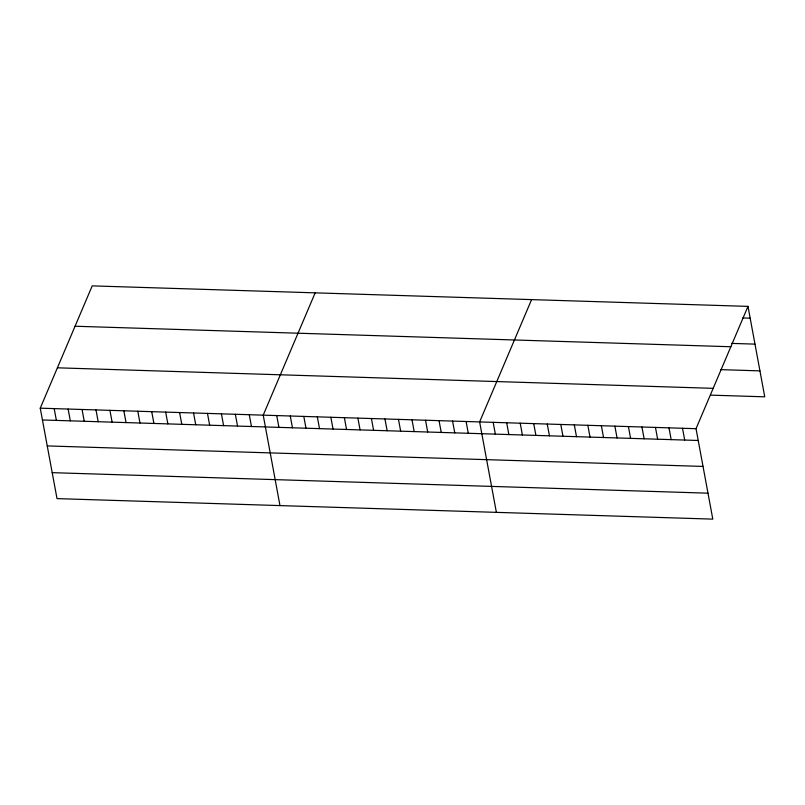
<?xml version="1.0" encoding="UTF-8"?>
<svg xmlns="http://www.w3.org/2000/svg" width="805" height="805" viewBox="0 0 805 805"><rect width="100%" height="100%" fill="white"/><g stroke="black" fill="none" stroke-linecap="round" stroke-linejoin="round"><path stroke-width="1.21" d="M747.986 306.383L696.033 428.693L712.797 519.124L57.014 498.617L40.25 408.175L92.203 285.876L747.986 306.383L764.75 396.825L710.644 395.134M315.168 292.849L263.215 415.149L279.979 505.59M531.582 299.621L479.629 421.921L496.383 512.362M742.794 317.945L750.169 318.176M731.624 343.393L754.979 344.127M75.056 326.236L730.839 346.744M720.596 369.636L759.94 370.874M57.397 367.815L713.18 388.332M40.25 408.175L696.033 428.693M42.434 419.969L698.217 440.476M47.243 445.92L703.027 466.427M52.204 472.656L707.987 493.173M682.509 428.27L684.693 440.053M668.985 427.847L671.169 439.631M655.461 427.415L657.645 439.208M641.937 426.992L644.121 438.785M628.403 426.57L630.597 438.363M614.879 426.147L617.063 437.94M601.355 425.724L603.539 437.518M587.831 425.302L590.015 437.095M574.307 424.879L576.491 436.672M560.783 424.456L562.967 436.25M547.249 424.034L549.443 435.827M533.725 423.611L535.909 435.404M520.201 423.189L522.385 434.982M506.677 422.766L508.861 434.559M493.153 422.343L495.337 434.126M466.105 421.498L468.289 433.281M452.571 421.075L454.755 432.859M439.047 420.653L441.231 432.436M425.523 420.23L427.707 432.013M411.999 419.808L414.183 431.591M398.475 419.385L400.659 431.168M384.951 418.962L387.135 430.745M371.417 418.54L373.611 430.323M357.893 418.117L360.077 429.9M344.369 417.684L346.553 429.478M330.845 417.262L333.029 429.055M317.321 416.839L319.505 428.632M303.797 416.416L305.981 428.21M290.273 415.994L292.457 427.787M276.739 415.571L278.922 427.364M249.278 414.716L251.462 426.499M235.342 414.283L237.535 426.066M221.415 413.84L223.599 425.634M207.479 413.408L209.662 425.191M193.542 412.975L195.726 424.758M179.606 412.532L181.789 424.326M165.669 412.1L167.853 423.883M151.732 411.667L153.916 423.45M137.796 411.224L139.979 423.017M123.859 410.792L126.043 422.585M109.923 410.359L112.116 422.142M95.996 409.916L98.18 421.709M82.06 409.483L84.243 421.277M68.123 409.051L70.307 420.834M54.187 408.608L56.37 420.401"/></g></svg>
